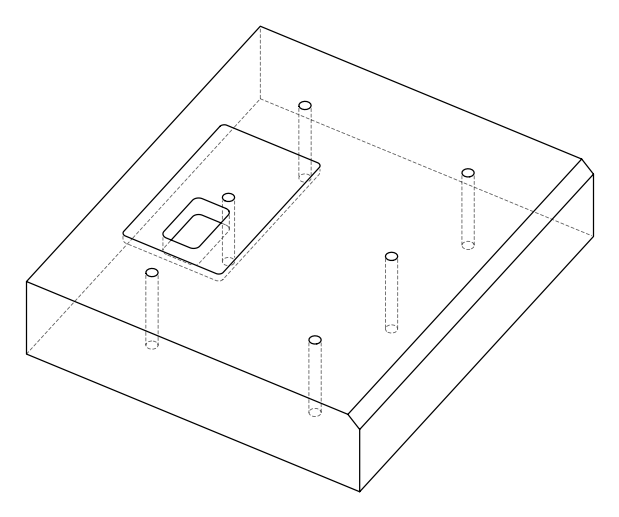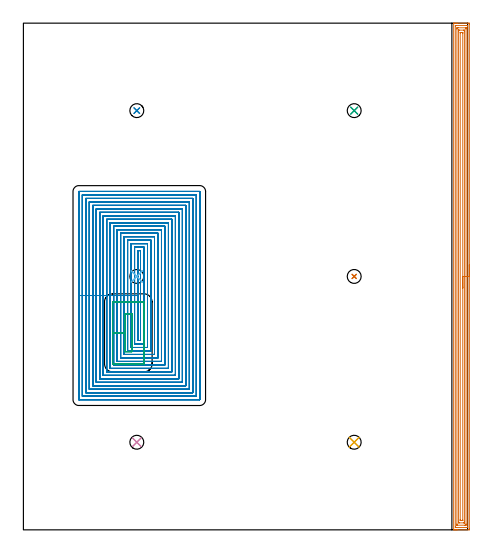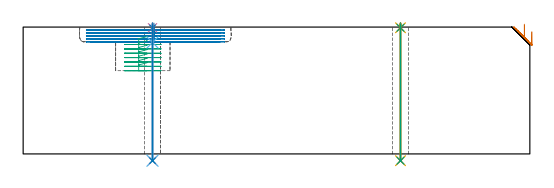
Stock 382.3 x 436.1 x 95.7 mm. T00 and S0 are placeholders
(PLAN: 15 operations, 4 tool changes, 90.8 min)
(1 AREA_MILL | FG_CHAMFER_SURFACE | UGT0205_001 | 17.73 min | 39716 mm3)
(2 MILL_RECTANGULAR_POCKET | POCKET_RECTANGULAR_STRAIGHT | UGT0201_089 | Follow Part, ap 2.5, ae 75% | 66.25 min | 238202 mm3)
(3 MILL_RECTANGULAR_POCKET_1 | POCKET_RECTANGULAR_STRAIGHT_1 | UGT0201_131 | Follow Part, ap 3.475, ae 75% | 4.19 min | 59115 mm3)
(4 SPOT_DRILL | STEP1HOLE | NXT0321_9005460120000 | 0.03 min | 17 mm3)
(5 SPOT_DRILL_1 | STEP1HOLE_1 | NXT0321_9005460120000 | 0.03 min | 2 mm3)
(6 SPOT_DRILL_2 | STEP1HOLE_2 | NXT0321_9005460120000 | 0.03 min | 4 mm3)
(7 SPOT_DRILL_3 | STEP1HOLE_3 | NXT0321_9005460120000 | 0.03 min | 15 mm3)
(8 SPOT_DRILL_4 | STEP1HOLE_4 | NXT0321_9005460120000 | 0.03 min | 9 mm3)
(9 SPOT_DRILL_5 | STEP1HOLE_5 | NXT0321_9005460120000 | 0.03 min | 1 mm3)
(10 DRILL_THROUGH_HOLE_INTO_CENTER | STEP1HOLE | UGT0301_515 | 0.41 min | 10769 mm3)
(11 DRILL_THROUGH_HOLE_INTO_CENTER_1 | STEP1HOLE_1 | UGT0301_515 | 0.41 min | 10776 mm3)
(12 DRILL_THROUGH_HOLE_INTO_CENTER_2 | STEP1HOLE_2 | UGT0301_515 | 0.37 min | 9518 mm3)
(13 DRILL_THROUGH_HOLE_INTO_CENTER_3 | STEP1HOLE_3 | UGT0301_515 | 0.41 min | 10801 mm3)
(14 DRILL_THROUGH_HOLE_INTO_CENTER_4 | STEP1HOLE_4 | UGT0301_515 | 0.41 min | 10766 mm3)
(15 DRILL_THROUGH_HOLE_INTO_CENTER_5 | STEP1HOLE_5 | UGT0301_515 | 0.41 min | 10773 mm3)
(TOOL UGT0205_001 | Chamfer Mill 20 x 3 x 45 deg. | D20 FL50 Z2)
(TOOL UGT0201_089 | End mill 10 mm | D10 R3 FL22 Z4)
(TOOL UGT0201_131 | Carbide End Mill 13.9 | D13.9 FL30 Z4)
(TOOL NXT0321_9005460120000 | NC Spot Drill, 142deg, 12mm, Carbide, Uncoated | D12 PA142 FL30 Z2)
(TOOL UGT0301_515 | Carbide Drill 12.0 mm | D12 PA118 FL101 Z2)
(OP 1 AREA_MILL)
G17 G21 G94 G90
T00 M6
G54
G17 G0 G90 X383.8 Y228.05 S1061 M3
G43 Z105.7 H0
Z92.2
G94 G1 Y228.012 Z91.328 F250.
Y227.898 Z90.463
Y227.709 Z89.612
Y227.447 Z88.78
Y227.113 Z87.974
Y226.71 Z87.2
Y226.242 Z86.464
Y225.71 Z85.772
Y225.121 Z85.129
Y224.478 Z84.54
Y223.786 Z84.008
Y223.05 Z83.54
Y222.276 Z83.137
Y221.47 Z82.803
Y220.638 Z82.541
Y219.786 Z82.352
Y218.922 Z82.238
Y218.05 Z82.2
Y0.965
X383.799 Y0.613 Z82.201
X383.794 Y0.078 Z82.203
X383.792 Y0.008 Z82.206
X383.263 Y0. Z82.734
X373.5 Z92.495
X372.943 Z93.054
X372.612 Z93.384
X372.055 Z93.941
X371.725 Z94.27
X371.064 Z94.935
X370.7 Z95.3
X370.335 Z95.656
X370.303 Y0.009 Z95.688
X370.3 Y0.166 Z95.7
Y435.934
X370.303 Y436.091 Z95.688
X370.335 Y436.1 Z95.656
X370.7 Z95.3
X371.064 Z94.935
X371.725 Z94.27
X372.942 Z93.054
X373.5 Z92.495
X382.654 Z83.343
X383.263 Y436.096 Z82.734
X383.792 Y436.092 Z82.206
X383.794 Y436.022 Z82.203
X383.799 Y435.487 Z82.201
X383.8 Y434.947 Z82.2
Y218.05
X382.386 Z83.614
Y2.388
X382.375 Y2.01 Z83.625
X381.883 Y2.001 Z84.117
X372.612 Y2. Z93.388
X372.119 Y2.001 Z93.881
X371.725 Y2.01 Z94.275
X371.714 Y2.399 Z94.286
Y2.409
Y433.712
X371.725 Y434.09 Z94.275
X372.217 Y434.099 Z93.783
X381.488 Y434.1 Z84.512
X381.981 Y434.099 Z84.019
X382.375 Y434.09 Z83.625
X382.386 Y433.701 Z83.614
Y433.691
Y218.05
X380.972 Z85.028
X380.971 Y5.077 Z85.029
X380.97 Y4.705 Z85.03
X380.965 Y4.185 Z85.035
X380.96 Y4.01 Z85.04
X380.782 Y4.002 Z85.218
X380.6 Y4.001 Z85.4
X379.896 Y4. Z86.104
X373.5 Y4.001 Z92.5
X373.316 Y4.004 Z92.684
X373.195 Y4.01 Z92.805
X373.135 Y4.023 Z92.865
X373.132 Y4.061 Z92.868
X373.13 Y4.185 Z92.87
X373.129 Y4.558 Z92.871
X373.128 Y5.077 Z92.872
X373.129 Y431.022 Z92.871
X373.13 Y431.395 Z92.87
X373.135 Y431.915 Z92.865
X373.14 Y432.09 Z92.86
X373.318 Y432.098 Z92.682
X373.5 Y432.099 Z92.5
X374.204 Y432.1 Z91.796
X380.6 Y432.099 Z85.4
X380.784 Y432.096 Z85.216
X380.905 Y432.09 Z85.095
X380.965 Y432.077 Z85.035
X380.968 Y432.039 Z85.032
X380.97 Y431.915 Z85.03
X380.972 Y431.542 Z85.028
Y431.022
Y218.05
X379.557 Z86.443
Y6.863
X379.553 Y6.131 Z86.447
X379.55 Y6.024 Z86.45
X379.545 Y6.009 Z86.455
X379.522 Y6.006 Z86.478
X379.469 Y6.003 Z86.531
X379.254 Y6.001 Z86.746
X378.825 Y6. Z87.175
X375.245 Z90.755
X374.836 Y6.006 Z91.164
X374.632 Y6.01 Z91.368
X374.549 Y6.022 Z91.451
X374.543 Y6.863 Z91.457
Y429.237
X374.547 Y429.969 Z91.453
X374.55 Y430.076 Z91.45
X374.555 Y430.091 Z91.445
X374.578 Y430.094 Z91.422
X374.631 Y430.097 Z91.369
X374.846 Y430.099 Z91.154
X375.275 Y430.1 Z90.725
X378.855 Z87.145
X379.264 Y430.094 Z86.736
X379.468 Y430.09 Z86.532
X379.551 Y430.078 Z86.449
X379.557 Y429.237 Z86.443
Y218.05
X378.143 Z87.857
Y8.443
X378.142 Y8.236 Z87.858
X378.138 Y8.098 Z87.862
X378.133 Y8.01 Z87.867
X378.099 Y8.006 Z87.901
X377.938 Y8.002 Z88.062
X377.695 Y8. Z88.305
X376.07 Z89.93
X376.014 Y8.001 Z89.986
X375.982 Y8.005 Z90.018
X375.97 Y8.009 Z90.03
X375.964 Y8.031 Z90.036
X375.958 Y8.443 Z90.042
X375.957 Y8.649 Z90.043
Y8.856
Y427.657
X375.958 Y427.864 Z90.042
X375.962 Y428.002 Z90.038
X375.967 Y428.09 Z90.033
X376.001 Y428.094 Z89.999
X376.162 Y428.098 Z89.838
X376.405 Y428.1 Z89.595
X378.03 Z87.97
X378.087 Y428.099 Z87.913
X378.118 Y428.095 Z87.882
X378.13 Y428.091 Z87.87
X378.136 Y428.069 Z87.864
X378.142 Y427.657 Z87.858
X378.143 Y427.451 Z87.857
Y427.244
Y218.05
Y217.178 Z87.895
Y216.314 Z88.009
Y215.462 Z88.198
Y214.63 Z88.46
Y213.824 Z88.794
Y213.05 Z89.197
Y212.314 Z89.665
Y211.622 Z90.196
Y210.979 Z90.786
Y210.39 Z91.429
Y209.858 Z92.121
Y209.39 Z92.857
Y208.987 Z93.631
Y208.653 Z94.437
Y208.391 Z95.269
Y208.202 Z96.12
Y208.088 Z96.985
Y208.05 Z97.857
G0 Z105.7
M5
M2
(OP 2 MILL_RECTANGULAR_POCKET)
G17 G21 G94 G90
T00 M6
G54
G17 G0 G90 X98.7 Y221.131 S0 M3
G43 Z105.7 H0
Z98.7
G94 G1 Y201.65 Z93.48 F250.
Y163. F500.
X100.8
Y240.3
X98.7
Y201.65
X95.7
Y160.
X103.8
Y243.3
X95.7
Y201.65
X92.7
Y157.
X106.8
Y246.3
X92.7
Y201.65
X89.7
Y154.
X109.8
Y249.3
X89.7
Y201.65
X86.7
Y151.
X112.8
Y252.3
X86.7
Y201.65
X83.7
Y148.
X115.8
Y255.3
X83.7
Y201.65
X80.7
Y145.
X118.8
Y258.3
X80.7
Y201.65
X77.7
Y142.
X121.8
Y261.3
X77.7
Y201.65
X74.7
Y139.
X124.8
Y264.3
X74.7
Y201.65
X71.7
Y136.
X127.8
Y267.3
X71.7
Y201.65
X68.7
Y133.
X130.8
Y270.3
X68.7
Y201.65
X65.7
Y130.
X133.8
Y273.3
X65.7
Y201.65
X62.7
Y127.
X136.8
Y276.3
X62.7
Y201.65
X59.7
Y124.
X139.8
Y279.3
X59.7
Y201.65
X56.7
Y121.
X142.8
Y282.3
X56.7
Y201.65
X53.7
Y118.
X145.8
Y285.3
X53.7
Y201.65
X50.7
Y115.
X148.8
Y288.3
X50.7
Y201.65
X47.7
Y112.1
X47.705 Y112.045
X47.745 Y112.005
X47.8 Y112.
X151.7
X151.755 Y112.005
X151.795 Y112.045
X151.8 Y112.1
Y291.2
X151.795 Y291.255
X151.755 Y291.295
X151.7 Y291.3
X47.8
X47.745 Y291.295
X47.705 Y291.255
X47.7 Y291.2
Y201.65
Y200.65
G0 X98.7 Y221.131 Z96.48
G1 Y201.65 Z91.26 F250.
Y163. F500.
X100.8
Y240.3
X98.7
Y201.65
X95.7
Y160.
X103.8
Y243.3
X95.7
Y201.65
X92.7
Y157.
X106.8
Y246.3
X92.7
Y201.65
X89.7
Y154.
X109.8
Y249.3
X89.7
Y201.65
X86.7
Y151.
X112.8
Y252.3
X86.7
Y201.65
X83.7
Y148.
X115.8
Y255.3
X83.7
Y201.65
X80.7
Y145.
X118.8
Y258.3
X80.7
Y201.65
X77.7
Y142.
X121.8
Y261.3
X77.7
Y201.65
X74.7
Y139.
X124.8
Y264.3
X74.7
Y201.65
X71.7
Y136.
X127.8
Y267.3
X71.7
Y201.65
X68.7
Y133.
X130.8
Y270.3
X68.7
Y201.65
X65.7
Y130.
X133.8
Y273.3
X65.7
Y201.65
X62.7
Y127.
X136.8
Y276.3
X62.7
Y201.65
X59.7
Y124.
X139.8
Y279.3
X59.7
Y201.65
X56.7
Y121.
X142.8
Y282.3
X56.7
Y201.65
X53.7
Y118.
X145.8
Y285.3
X53.7
Y201.65
X50.7
Y115.
X148.8
Y288.3
X50.7
Y201.65
X47.7
Y112.1
X47.705 Y112.045
X47.745 Y112.005
X47.8 Y112.
X151.7
X151.755 Y112.005
X151.795 Y112.045
X151.8 Y112.1
Y291.2
X151.795 Y291.255
X151.755 Y291.295
X151.7 Y291.3
X47.8
X47.745 Y291.295
X47.705 Y291.255
X47.7 Y291.2
Y201.65
Y200.65
G0 X98.7 Y221.131 Z94.26
G1 Y201.65 Z89.04 F250.
Y163. F500.
X100.8
Y240.3
X98.7
Y201.65
X95.7
Y160.
X103.8
Y243.3
X95.7
Y201.65
X92.7
Y157.
X106.8
Y246.3
X92.7
Y201.65
X89.7
Y154.
X109.8
Y249.3
X89.7
Y201.65
X86.7
Y151.
X112.8
Y252.3
X86.7
Y201.65
X83.7
Y148.
X115.8
Y255.3
X83.7
Y201.65
X80.7
Y145.
X118.8
Y258.3
X80.7
Y201.65
X77.7
Y142.
X121.8
Y261.3
X77.7
Y201.65
X74.7
Y139.
X124.8
Y264.3
X74.7
Y201.65
X71.7
Y136.
X127.8
Y267.3
X71.7
Y201.65
X68.7
Y133.
X130.8
Y270.3
X68.7
Y201.65
X65.7
Y130.
X133.8
Y273.3
X65.7
Y201.65
X62.7
Y127.
X136.8
Y276.3
X62.7
Y201.65
X59.7
Y124.
X139.8
Y279.3
X59.7
Y201.65
X56.7
Y121.
X142.8
Y282.3
X56.7
Y201.65
X53.7
Y118.
X145.8
Y285.3
X53.7
Y201.65
X50.7
Y115.
X148.8
Y288.3
X50.7
Y201.65
X47.7
Y112.1
X47.705 Y112.045
X47.745 Y112.005
X47.8 Y112.
X151.7
X151.755 Y112.005
X151.795 Y112.045
X151.8 Y112.1
Y291.2
X151.795 Y291.255
X151.755 Y291.295
X151.7 Y291.3
X47.8
X47.745 Y291.295
X47.705 Y291.255
X47.7 Y291.2
Y201.65
Y200.65
G0 X98.7 Y221.131 Z92.04
G1 Y201.65 Z86.82 F250.
Y163. F500.
X100.8
Y240.3
X98.7
Y201.65
X95.7
Y160.
X103.8
Y243.3
X95.7
Y201.65
X92.7
Y157.
X106.8
Y246.3
X92.7
Y201.65
X89.7
Y154.
X109.8
Y249.3
X89.7
Y201.65
X86.7
Y151.
X112.8
Y252.3
X86.7
Y201.65
X83.7
Y148.
X115.8
Y255.3
X83.7
Y201.65
X80.7
Y145.
X118.8
Y258.3
X80.7
Y201.65
X77.7
Y142.
X121.8
Y261.3
X77.7
Y201.65
X74.7
Y139.
X124.8
Y264.3
X74.7
Y201.65
X71.7
Y136.
X127.8
Y267.3
X71.7
Y201.65
X68.7
Y133.
X130.8
Y270.3
X68.7
Y201.65
X65.7
Y130.
X133.8
Y273.3
X65.7
Y201.65
X62.7
Y127.
X136.8
Y276.3
X62.7
Y201.65
X59.7
Y124.
X139.8
Y279.3
X59.7
Y201.65
X56.7
Y121.
X142.8
Y282.3
X56.7
Y201.65
X53.7
Y118.
X145.8
Y285.3
X53.7
Y201.65
X50.7
Y115.
X148.8
Y288.3
X50.7
Y201.65
X47.7
Y112.1
X47.705 Y112.045
X47.745 Y112.005
X47.8 Y112.
X151.7
X151.755 Y112.005
X151.795 Y112.045
X151.8 Y112.1
Y291.2
X151.795 Y291.255
X151.755 Y291.295
X151.7 Y291.3
X47.8
X47.745 Y291.295
X47.705 Y291.255
X47.7 Y291.2
Y201.65
Y200.65
G0 X98.7 Y221.131 Z89.82
G1 Y201.65 Z84.6 F250.
Y163. F500.
X100.8
Y240.3
X98.7
Y201.65
X95.7
Y160.
X103.8
Y243.3
X95.7
Y201.65
X92.7
Y157.
X106.8
Y246.3
X92.7
Y201.65
X89.7
Y154.
X109.8
Y249.3
X89.7
Y201.65
X86.7
Y151.
X112.8
Y252.3
X86.7
Y201.65
X83.7
Y148.
X115.8
Y255.3
X83.7
Y201.65
X80.7
Y145.
X118.8
Y258.3
X80.7
Y201.65
X77.7
Y142.
X121.8
Y261.3
X77.7
Y201.65
X74.7
Y139.
X124.8
Y264.3
X74.7
Y201.65
X71.7
Y136.
X127.8
Y267.3
X71.7
Y201.65
X68.7
Y133.
X130.8
Y270.3
X68.7
Y201.65
X65.7
Y130.
X133.8
Y273.3
X65.7
Y201.65
X62.7
Y127.
X136.8
Y276.3
X62.7
Y201.65
X59.7
Y124.
X139.8
Y279.3
X59.7
Y201.65
X56.7
Y121.
X142.8
Y282.3
X56.7
Y201.65
X53.7
Y118.
X145.8
Y285.3
X53.7
Y201.65
X50.7
Y115.
X148.8
Y288.3
X50.7
Y201.65
X47.7
Y112.1
X47.705 Y112.045
X47.745 Y112.005
X47.8 Y112.
X151.7
X151.755 Y112.005
X151.795 Y112.045
X151.8 Y112.1
Y291.2
X151.795 Y291.255
X151.755 Y291.295
X151.7 Y291.3
X47.8
X47.745 Y291.295
X47.705 Y291.255
X47.7 Y291.2
Y201.65
Y200.65
G0 Z105.7
M5
M2
(OP 3 MILL_RECTANGULAR_POCKET_1)
G17 G21 G94 G90
T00 M6
G54
G17 G0 G90 X93.425 Y184.675 S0 M3
G43 Z105.7 H0
Z88.83
G94 G1 Y185.725 Z88.549 F250.
X87.175 Z86.874
Y169.55 Z82.54
Y153.375 F500.
X93.425
Y185.725
X87.175
Y169.55
X76.75
Y143.
X76.748 Y142.97
X76.77 Y142.948
X76.8 Y142.95
X103.8
X103.83 Y142.948
X103.852 Y142.97
X103.85 Y143.
Y196.1
X103.852 Y196.13
X103.83 Y196.152
X103.8 Y196.15
X76.8
X76.77 Y196.152
X76.748 Y196.13
X76.75 Y196.1
Y169.55
Y168.55
G0 X93.425 Y184.675 Z85.54
G1 Y185.725 Z85.259 F250.
X87.175 Z83.584
Y169.55 Z79.25
Y153.375 F500.
X93.425
Y185.725
X87.175
Y169.55
X76.75
Y143.
X76.748 Y142.97
X76.77 Y142.948
X76.8 Y142.95
X103.8
X103.83 Y142.948
X103.852 Y142.97
X103.85 Y143.
Y196.1
X103.852 Y196.13
X103.83 Y196.152
X103.8 Y196.15
X76.8
X76.77 Y196.152
X76.748 Y196.13
X76.75 Y196.1
Y169.55
Y168.55
G0 X93.425 Y184.675 Z82.25
G1 Y185.725 Z81.969 F250.
X87.175 Z80.294
Y169.55 Z75.96
Y153.375 F500.
X93.425
Y185.725
X87.175
Y169.55
X76.75
Y143.
X76.748 Y142.97
X76.77 Y142.948
X76.8 Y142.95
X103.8
X103.83 Y142.948
X103.852 Y142.97
X103.85 Y143.
Y196.1
X103.852 Y196.13
X103.83 Y196.152
X103.8 Y196.15
X76.8
X76.77 Y196.152
X76.748 Y196.13
X76.75 Y196.1
Y169.55
Y168.55
G0 X93.425 Y184.675 Z78.96
G1 Y185.725 Z78.679 F250.
X87.175 Z77.004
Y169.55 Z72.67
Y153.375 F500.
X93.425
Y185.725
X87.175
Y169.55
X76.75
Y143.
X76.748 Y142.97
X76.77 Y142.948
X76.8 Y142.95
X103.8
X103.83 Y142.948
X103.852 Y142.97
X103.85 Y143.
Y196.1
X103.852 Y196.13
X103.83 Y196.152
X103.8 Y196.15
X76.8
X76.77 Y196.152
X76.748 Y196.13
X76.75 Y196.1
Y169.55
Y168.55
G0 X93.425 Y184.675 Z75.67
G1 Y185.725 Z75.389 F250.
X87.175 Z73.714
Y169.55 Z69.38
Y153.375 F500.
X93.425
Y185.725
X87.175
Y169.55
X76.75
Y143.
X76.748 Y142.97
X76.77 Y142.948
X76.8 Y142.95
X103.8
X103.83 Y142.948
X103.852 Y142.97
X103.85 Y143.
Y196.1
X103.852 Y196.13
X103.83 Y196.152
X103.8 Y196.15
X76.8
X76.77 Y196.152
X76.748 Y196.13
X76.75 Y196.1
Y169.55
Y168.55
G0 X93.425 Y184.675 Z72.38
G1 Y185.725 Z72.099 F250.
X87.175 Z70.424
Y169.55 Z66.09
Y153.375 F500.
X93.425
Y185.725
X87.175
Y169.55
X76.75
Y143.
X76.748 Y142.97
X76.77 Y142.948
X76.8 Y142.95
X103.8
X103.83 Y142.948
X103.852 Y142.97
X103.85 Y143.
Y196.1
X103.852 Y196.13
X103.83 Y196.152
X103.8 Y196.15
X76.8
X76.77 Y196.152
X76.748 Y196.13
X76.75 Y196.1
Y169.55
Y168.55
G0 X93.425 Y184.675 Z69.09
G1 Y185.725 Z68.809 F250.
X87.175 Z67.134
Y169.55 Z62.8
Y153.375 F500.
X93.425
Y185.725
X87.175
Y169.55
X76.75
Y143.
X76.748 Y142.97
X76.77 Y142.948
X76.8 Y142.95
X103.8
X103.83 Y142.948
X103.852 Y142.97
X103.85 Y143.
Y196.1
X103.852 Y196.13
X103.83 Y196.152
X103.8 Y196.15
X76.8
X76.77 Y196.152
X76.748 Y196.13
X76.75 Y196.1
Y169.55
Y168.55
G0 Z105.7
M5
M2
(OP 4 SPOT_DRILL)
G17 G21 G94 G90
T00 M6
G54
G17 G0 G90 X97.6 Y75.4 S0 M3
G43 Z105.7 H0
G94 G81 G98 Z95.184 F250. R98.7
G80
M5
M2
(OP 5 SPOT_DRILL_1)
G17 G21 G94 G90
T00 M6
G54
G17 G0 G90 X284.7 Y75.4 S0 M3
G43 Z105.7 H0
G94 G81 G98 Z95.184 F250. R98.7
G80
M5
M2
(OP 6 SPOT_DRILL_2)
G17 G21 G94 G90
T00 M6
G54
G17 G0 G90 X97.6 Y218.1 S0 M3
G43 Z105.7 H0
G94 G81 G98 Z84.084 F250. R87.6
G80
M5
M2
(OP 7 SPOT_DRILL_3)
G17 G21 G94 G90
T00 M6
G54
G17 G0 G90 X284.7 Y218.1 S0 M3
G43 Z105.7 H0
G94 G81 G98 Z95.184 F250. R98.7
G80
M5
M2
(OP 8 SPOT_DRILL_4)
G17 G21 G94 G90
T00 M6
G54
G17 G0 G90 X97.6 Y360.8 S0 M3
G43 Z105.7 H0
G94 G81 G98 Z95.184 F250. R98.7
G80
M5
M2
(OP 9 SPOT_DRILL_5)
G17 G21 G94 G90
T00 M6
G54
G17 G0 G90 X284.7 Y360.8 S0 M3
G43 Z105.7 H0
G94 G81 G98 Z95.184 F250. R98.7
G80
M5
M2
(OP 10 DRILL_THROUGH_HOLE_INTO_CENTER)
G17 G21 G94 G90
T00 M6
G54
G17 G0 G90 X97.6 Y75.4 S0 M3
G43 Z105.7 H0
G94 G73 G98 Z-5.105 F250. Q11.201 R97.7
G80
M5
M2
(OP 11 DRILL_THROUGH_HOLE_INTO_CENTER_1)
G17 G21 G94 G90
T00 M6
G54
G17 G0 G90 X284.7 Y75.4 S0 M3
G43 Z105.7 H0
G94 G73 G98 Z-5.105 F250. Q11.201 R97.7
G80
M5
M2
(OP 12 DRILL_THROUGH_HOLE_INTO_CENTER_2)
G17 G21 G94 G90
T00 M6
G54
G17 G0 G90 X97.6 Y218.1 S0 M3
G43 Z105.7 H0
G94 G73 G98 Z-5.105 F250. Q11.213 R86.6
G80
M5
M2
(OP 13 DRILL_THROUGH_HOLE_INTO_CENTER_3)
G17 G21 G94 G90
T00 M6
G54
G17 G0 G90 X284.7 Y218.1 S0 M3
G43 Z105.7 H0
G94 G73 G98 Z-5.105 F250. Q11.201 R97.7
G80
M5
M2
(OP 14 DRILL_THROUGH_HOLE_INTO_CENTER_4)
G17 G21 G94 G90
T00 M6
G54
G17 G0 G90 X97.6 Y360.8 S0 M3
G43 Z105.7 H0
G94 G73 G98 Z-5.105 F250. Q11.201 R97.7
G80
M5
M2
(OP 15 DRILL_THROUGH_HOLE_INTO_CENTER_5)
G17 G21 G94 G90
T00 M6
G54
G17 G0 G90 X284.7 Y360.8 S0 M3
G43 Z105.7 H0
G94 G73 G98 Z-5.105 F250. Q11.201 R97.7
G80
M5
M2
